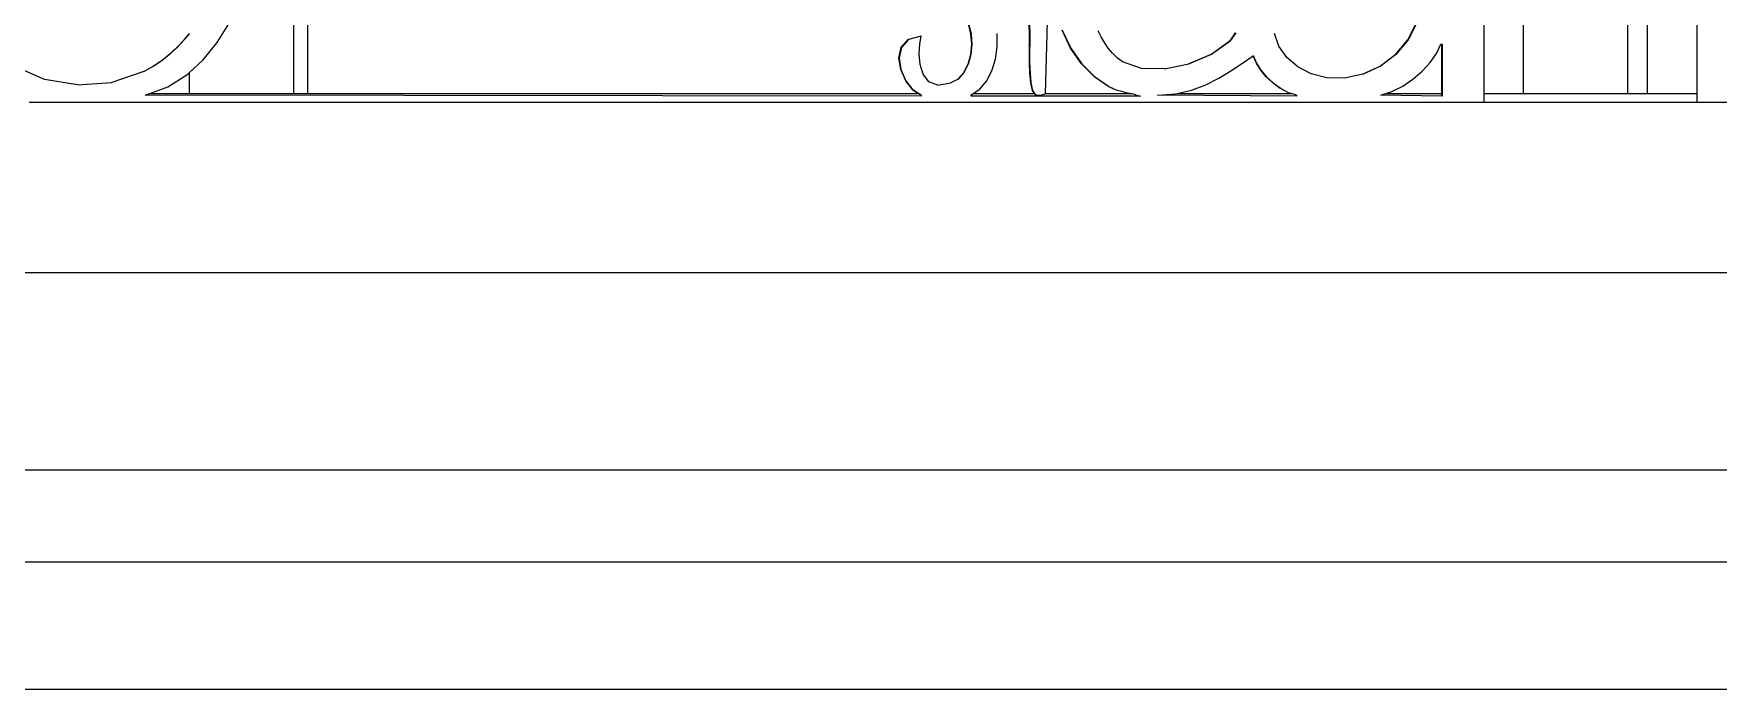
# Model space of a CAD drawing. Header units: inches. Extents: x -343 to 13887, y -13069 to -746.
# Drawn here: x 3399.55 to 3439.17, y -9132.96 to -9117.54 of the extents above; entities that cross this region are included whole.
import ezdxf

# ---------------------------------------------------------------- set-up
doc = ezdxf.new("R2010")
doc.units = ezdxf.units.IN
doc.header["$LTSCALE"] = 17
doc.header["$MEASUREMENT"] = 0
doc.layers.add('OUTLINE', color=1, linetype='Continuous', lineweight=25)

# ---------------------------------------------------------------- blocks, each defined once
blk = doc.blocks.new('fddd')
for p, q in [((-461.938, -3265.045), (-461.938, -3293.913)), ((-461.466, -3293.913), (-461.466, -3265.045)), ((-460.3, -3293.913), (-460.3, -3265.045)), ((-476.096, -3288.666), (-475.997, -3292.544)), ((-493.313, -3291.351), (-493.313, -3293.913)), ((-492.984, -3291.653), (-492.984, -3293.913)), ((-476.001, -3292.544), (-476.024, -3291.653)), ((-475.625, -3293.913), (-475.564, -3291.653)), ((-465.309, -3293.913), (-465.309, -3291.653)), ((-464.387, -3293.913), (-464.387, -3291.653)), ((-495.112, -3292.715), (-494.833, -3292.273)), ((-477.38, -3292.506), (-477.44, -3292.274)), ((-477.435, -3292.274), (-477.375, -3292.506)), ((-467.107, -3292.651), (-466.9, -3292.247)), ((-466.895, -3292.247), (-467.102, -3292.651)), ((-496.047, -3292.819), (-495.886, -3292.647)), ((-495.881, -3292.647), (-496.042, -3292.819)), ((-495.886, -3292.647), (-495.762, -3292.498)), ((-495.886, -3292.647), (-495.881, -3292.647)), ((-495.762, -3292.504), (-495.881, -3292.647)), ((-495.438, -3293.119), (-495.112, -3292.715)), ((-479.022, -3292.826), (-478.857, -3292.644)), ((-478.852, -3292.644), (-479.018, -3292.826)), ((-478.857, -3292.644), (-478.852, -3292.644)), ((-478.555, -3292.565), (-478.852, -3292.644)), ((-478.597, -3292.975), (-478.585, -3292.742)), ((-478.585, -3292.742), (-478.551, -3292.565)), ((-478.555, -3292.565), (-478.556, -3292.566)), ((-478.555, -3292.565), (-478.551, -3292.565)), ((-477.387, -3292.994), (-477.363, -3292.751)), ((-477.358, -3292.751), (-477.382, -3292.994)), ((-477.38, -3292.506), (-477.375, -3292.506)), ((-477.363, -3292.751), (-477.38, -3292.506)), ((-477.375, -3292.506), (-477.358, -3292.751)), ((-477.363, -3292.751), (-477.358, -3292.751)), ((-476.762, -3292.805), (-476.765, -3292.502)), ((-476.005, -3292.927), (-476.003, -3292.706)), ((-476.003, -3292.706), (-476.001, -3292.544)), ((-476.003, -3292.706), (-475.998, -3292.706)), ((-476.001, -3292.544), (-475.997, -3292.544)), ((-475.998, -3292.706), (-476, -3292.927)), ((-475.997, -3292.544), (-475.998, -3292.706)), ((-475.038, -3292.845), (-475.238, -3292.424)), ((-475.233, -3292.424), (-475.033, -3292.845)), ((-474.319, -3292.579), (-474.392, -3292.439)), ((-474.239, -3292.715), (-474.319, -3292.579)), ((-474.15, -3292.844), (-474.239, -3292.715)), ((-471.722, -3292.985), (-471.286, -3292.669)), ((-471.281, -3292.669), (-471.717, -3292.985)), ((-471.286, -3292.669), (-471.157, -3292.483)), ((-471.286, -3292.669), (-471.281, -3292.669)), ((-471.153, -3292.485), (-471.281, -3292.669)), ((-470.139, -3292.797), (-470.244, -3292.502)), ((-467.395, -3292.996), (-467.107, -3292.651)), ((-467.102, -3292.651), (-467.391, -3292.996)), ((-467.107, -3292.651), (-467.102, -3292.651)), ((-466.432, -3292.97), (-466.326, -3292.751)), ((-466.326, -3292.751), (-466.306, -3292.751)), ((-466.306, -3292.751), (-466.301, -3292.751)), ((-466.306, -3293.913), (-466.306, -3292.751)), ((-466.301, -3292.751), (-466.301, -3293.913)), ((-496.61, -3293.27), (-496.407, -3293.132)), ((-496.402, -3293.132), (-496.605, -3293.27)), ((-496.407, -3293.132), (-496.22, -3292.982)), ((-496.407, -3293.132), (-496.402, -3293.132)), ((-496.215, -3292.982), (-496.402, -3293.132)), ((-496.22, -3292.982), (-496.047, -3292.819)), ((-496.22, -3292.982), (-496.215, -3292.982)), ((-496.042, -3292.819), (-496.215, -3292.982)), ((-496.047, -3292.819), (-496.042, -3292.819)), ((-495.762, -3293.417), (-495.438, -3293.119)), ((-479.073, -3293.073), (-479.022, -3292.826)), ((-479.073, -3293.073), (-479.068, -3293.073)), ((-479.03, -3293.347), (-479.073, -3293.073)), ((-479.018, -3292.826), (-479.068, -3293.073)), ((-479.068, -3293.073), (-479.026, -3293.347)), ((-479.022, -3292.826), (-479.018, -3292.826)), ((-478.574, -3293.226), (-478.597, -3292.975)), ((-477.45, -3293.221), (-477.387, -3292.994)), ((-477.382, -3292.994), (-477.445, -3293.221)), ((-477.387, -3292.994), (-477.382, -3292.994)), ((-476.889, -3293.381), (-476.805, -3293.103)), ((-476.805, -3293.103), (-476.762, -3292.805)), ((-476.004, -3293.18), (-476.005, -3292.927)), ((-476.005, -3292.927), (-476, -3292.927)), ((-476, -3292.927), (-476, -3293.18)), ((-475.038, -3292.845), (-475.033, -3292.845)), ((-474.779, -3293.212), (-475.038, -3292.845)), ((-475.033, -3292.845), (-474.774, -3293.212)), ((-474.051, -3292.964), (-474.15, -3292.844)), ((-473.94, -3293.072), (-474.051, -3292.964)), ((-473.814, -3293.166), (-473.94, -3293.072)), ((-472.26, -3293.213), (-471.722, -3292.985)), ((-471.717, -3292.985), (-472.256, -3293.213)), ((-471.722, -3292.985), (-471.717, -3292.985)), ((-470.998, -3293.195), (-470.743, -3293.023)), ((-470.743, -3293.023), (-470.74, -3293.021)), ((-470.669, -3293.194), (-470.743, -3293.023)), ((-470.74, -3293.021), (-470.664, -3293.194)), ((-469.952, -3293.063), (-470.139, -3292.797)), ((-469.695, -3293.284), (-469.952, -3293.063)), ((-467.753, -3293.269), (-467.395, -3292.996)), ((-467.391, -3292.996), (-467.748, -3293.269)), ((-467.395, -3292.996), (-467.391, -3292.996)), ((-466.583, -3293.185), (-466.432, -3292.97)), ((-499.173, -3293.581), (-499.862, -3293.277)), ((-496.831, -3293.394), (-497.587, -3293.652)), ((-496.831, -3293.394), (-496.61, -3293.27)), ((-496.831, -3293.394), (-496.826, -3293.394)), ((-496.605, -3293.27), (-496.826, -3293.394)), ((-496.61, -3293.27), (-496.605, -3293.27)), ((-496.272, -3293.754), (-495.821, -3293.471)), ((-495.821, -3293.471), (-495.762, -3293.417)), ((-495.762, -3293.913), (-495.762, -3293.417)), ((-479.03, -3293.347), (-479.026, -3293.347)), ((-478.916, -3293.61), (-479.03, -3293.347)), ((-479.026, -3293.347), (-478.911, -3293.61)), ((-478.503, -3293.458), (-478.574, -3293.226)), ((-478.368, -3293.633), (-478.503, -3293.458)), ((-477.688, -3293.571), (-477.55, -3293.418)), ((-477.546, -3293.418), (-477.683, -3293.571)), ((-477.55, -3293.418), (-477.45, -3293.221)), ((-477.55, -3293.418), (-477.546, -3293.418)), ((-477.445, -3293.221), (-477.546, -3293.418)), ((-477.45, -3293.221), (-477.445, -3293.221)), ((-477.012, -3293.623), (-476.889, -3293.381)), ((-476.004, -3293.18), (-476, -3293.18)), ((-475.996, -3293.435), (-476.004, -3293.18)), ((-476, -3293.18), (-475.991, -3293.435)), ((-475.974, -3293.664), (-475.996, -3293.435)), ((-475.996, -3293.435), (-475.991, -3293.435)), ((-475.991, -3293.435), (-475.97, -3293.664)), ((-474.779, -3293.212), (-474.774, -3293.212)), ((-474.475, -3293.516), (-474.779, -3293.212)), ((-474.774, -3293.212), (-474.47, -3293.516)), ((-474.475, -3293.516), (-474.47, -3293.516)), ((-474.142, -3293.747), (-474.475, -3293.516)), ((-474.47, -3293.516), (-474.137, -3293.747)), ((-473.372, -3293.325), (-473.814, -3293.166)), ((-472.829, -3293.334), (-473.372, -3293.325)), ((-472.829, -3293.334), (-472.26, -3293.213)), ((-472.26, -3293.213), (-472.256, -3293.213)), ((-471.855, -3293.709), (-471.548, -3293.551)), ((-471.548, -3293.551), (-471.265, -3293.376)), ((-471.265, -3293.376), (-470.998, -3293.195)), ((-470.669, -3293.194), (-470.664, -3293.194)), ((-470.564, -3293.361), (-470.669, -3293.194)), ((-470.664, -3293.194), (-470.56, -3293.361)), ((-470.564, -3293.361), (-470.56, -3293.361)), ((-470.434, -3293.519), (-470.564, -3293.361)), ((-470.56, -3293.361), (-470.43, -3293.519)), ((-470.282, -3293.661), (-470.434, -3293.519)), ((-470.434, -3293.519), (-470.43, -3293.519)), ((-470.43, -3293.519), (-470.277, -3293.661)), ((-469.377, -3293.448), (-469.695, -3293.284)), ((-469.008, -3293.54), (-469.377, -3293.448)), ((-468.599, -3293.548), (-469.008, -3293.54)), ((-468.165, -3293.456), (-468.599, -3293.548)), ((-468.165, -3293.456), (-467.753, -3293.269)), ((-468.165, -3293.456), (-468.161, -3293.456)), ((-467.748, -3293.269), (-468.161, -3293.456)), ((-467.753, -3293.269), (-467.748, -3293.269)), ((-466.987, -3293.574), (-466.771, -3293.388)), ((-466.771, -3293.388), (-466.583, -3293.185)), ((-498.392, -3293.71), (-499.173, -3293.581)), ((-498.392, -3293.71), (-497.592, -3293.652)), ((-497.592, -3293.652), (-497.587, -3293.652)), ((-496.801, -3293.954), (-496.692, -3293.913)), ((-496.692, -3293.913), (-496.272, -3293.754)), ((-496.692, -3293.913), (-495.762, -3293.913)), ((-495.762, -3293.913), (-493.313, -3293.913)), ((-493.313, -3293.913), (-492.984, -3293.913)), ((-492.984, -3293.913), (-478.618, -3293.913)), ((-478.916, -3293.61), (-478.911, -3293.61)), ((-478.75, -3293.825), (-478.916, -3293.61)), ((-478.911, -3293.61), (-478.745, -3293.825)), ((-478.75, -3293.825), (-478.745, -3293.825)), ((-478.618, -3293.913), (-478.75, -3293.825)), ((-478.745, -3293.825), (-478.613, -3293.913)), ((-478.555, -3293.954), (-478.618, -3293.913)), ((-478.618, -3293.913), (-478.613, -3293.913)), ((-478.613, -3293.913), (-478.551, -3293.954)), ((-478.157, -3293.714), (-478.368, -3293.633)), ((-478.157, -3293.714), (-477.861, -3293.664)), ((-477.861, -3293.664), (-477.688, -3293.571)), ((-477.861, -3293.664), (-477.856, -3293.664)), ((-477.683, -3293.571), (-477.856, -3293.664)), ((-477.688, -3293.571), (-477.683, -3293.571)), ((-477.385, -3293.975), (-477.36, -3293.933)), ((-477.36, -3293.933), (-477.328, -3293.913)), ((-477.328, -3293.913), (-477.17, -3293.812)), ((-477.328, -3293.913), (-475.89, -3293.913)), ((-477.17, -3293.812), (-477.012, -3293.623)), ((-475.974, -3293.664), (-475.97, -3293.664)), ((-475.937, -3293.84), (-475.974, -3293.664)), ((-475.97, -3293.664), (-475.932, -3293.84)), ((-475.937, -3293.84), (-475.932, -3293.84)), ((-475.89, -3293.913), (-475.937, -3293.84)), ((-475.932, -3293.84), (-475.886, -3293.913)), ((-475.89, -3293.913), (-475.886, -3293.913)), ((-475.877, -3293.933), (-475.89, -3293.913)), ((-475.886, -3293.913), (-475.873, -3293.933)), ((-475.877, -3293.933), (-475.873, -3293.933)), ((-475.873, -3293.933), (-475.837, -3293.945)), ((-475.837, -3293.945), (-475.832, -3293.945)), ((-475.832, -3293.945), (-475.799, -3293.95)), ((-475.799, -3293.95), (-475.794, -3293.95)), ((-475.794, -3293.95), (-475.758, -3293.95)), ((-475.758, -3293.95), (-475.722, -3293.945)), ((-475.722, -3293.945), (-475.689, -3293.936)), ((-475.689, -3293.936), (-475.656, -3293.925)), ((-475.656, -3293.925), (-475.625, -3293.913)), ((-475.625, -3293.913), (-473.614, -3293.913)), ((-474.142, -3293.747), (-474.137, -3293.747)), ((-474.045, -3293.793), (-474.142, -3293.747)), ((-474.137, -3293.747), (-474.04, -3293.793)), ((-474.045, -3293.793), (-474.04, -3293.793)), ((-474.04, -3293.793), (-473.945, -3293.829)), ((-473.945, -3293.829), (-473.94, -3293.829)), ((-473.94, -3293.829), (-473.842, -3293.858)), ((-473.842, -3293.858), (-473.837, -3293.858)), ((-473.837, -3293.858), (-473.735, -3293.884)), ((-473.735, -3293.884), (-473.731, -3293.884)), ((-473.731, -3293.884), (-473.626, -3293.91)), ((-473.626, -3293.91), (-473.621, -3293.91)), ((-473.621, -3293.91), (-473.614, -3293.913)), ((-473.614, -3293.913), (-473.609, -3293.913)), ((-473.513, -3293.939), (-473.609, -3293.913)), ((-473.513, -3293.939), (-473.508, -3293.939)), ((-473.508, -3293.939), (-473.398, -3293.975)), ((-472.996, -3293.954), (-472.571, -3293.922)), ((-472.571, -3293.922), (-472.53, -3293.913)), ((-472.53, -3293.913), (-472.194, -3293.836)), ((-472.53, -3293.913), (-469.844, -3293.913)), ((-472.194, -3293.836), (-471.855, -3293.709)), ((-470.282, -3293.661), (-470.277, -3293.661)), ((-470.111, -3293.784), (-470.282, -3293.661)), ((-470.277, -3293.661), (-470.107, -3293.784)), ((-470.111, -3293.784), (-470.107, -3293.784)), ((-469.925, -3293.884), (-470.111, -3293.784)), ((-470.107, -3293.784), (-469.92, -3293.884)), ((-469.925, -3293.884), (-469.92, -3293.884)), ((-469.92, -3293.884), (-469.844, -3293.913)), ((-469.844, -3293.913), (-469.839, -3293.913)), ((-469.728, -3293.954), (-469.839, -3293.913)), ((-467.739, -3293.954), (-467.62, -3293.913)), ((-467.62, -3293.913), (-467.479, -3293.864)), ((-467.62, -3293.913), (-466.306, -3293.913)), ((-467.479, -3293.864), (-467.226, -3293.735)), ((-467.226, -3293.735), (-466.987, -3293.574)), ((-466.306, -3293.913), (-466.301, -3293.913)), ((-466.306, -3293.975), (-466.306, -3293.913)), ((-466.301, -3293.913), (-466.301, -3293.975)), ((-465.309, -3293.913), (-464.387, -3293.913)), ((-465.309, -3294.125), (-465.309, -3293.913)), ((-464.387, -3293.913), (-461.938, -3293.913)), ((-461.938, -3293.913), (-461.466, -3293.913)), ((-461.466, -3293.913), (-460.3, -3293.913)), ((-460.3, -3294.125), (-460.3, -3293.913)), ((-465.309, -3294.125), (-499.529, -3294.125)), ((-478.555, -3293.975), (-496.801, -3293.954)), ((-478.555, -3293.954), (-478.551, -3293.954)), ((-478.555, -3293.975), (-478.555, -3293.954)), ((-478.551, -3293.975), (-478.555, -3293.975)), ((-478.551, -3293.954), (-478.551, -3293.975)), ((-473.398, -3293.975), (-477.385, -3293.975)), ((-473.398, -3293.975), (-473.393, -3293.975)), ((-469.728, -3293.975), (-472.996, -3293.954)), ((-469.728, -3293.975), (-469.728, -3293.954)), ((-469.728, -3293.954), (-469.723, -3293.954)), ((-469.723, -3293.975), (-469.728, -3293.975)), ((-469.723, -3293.954), (-469.723, -3293.975)), ((-466.306, -3293.975), (-467.739, -3293.954)), ((-466.301, -3293.975), (-466.306, -3293.975)), ((-460.3, -3294.125), (-465.309, -3294.125)), ((-426.08, -3294.125), (-460.3, -3294.125)), ((-399.033, -3298.125), (-539.917, -3298.125)), ((-538.089, -3302.76), (-443.96, -3302.76)), ((-537.997, -3304.923), (-443.96, -3304.923)), ((-535.252, -3307.923), (-405.5, -3307.923))]:
    blk.add_line(p, q)

msp = doc.modelspace()

# ---------------------------------------------------------------- block references
at = {"layer": 'OUTLINE'}
msp.add_blockref('fddd', (3898.978, -5825.038), dxfattribs=at)

doc.saveas('drawing.dxf')
